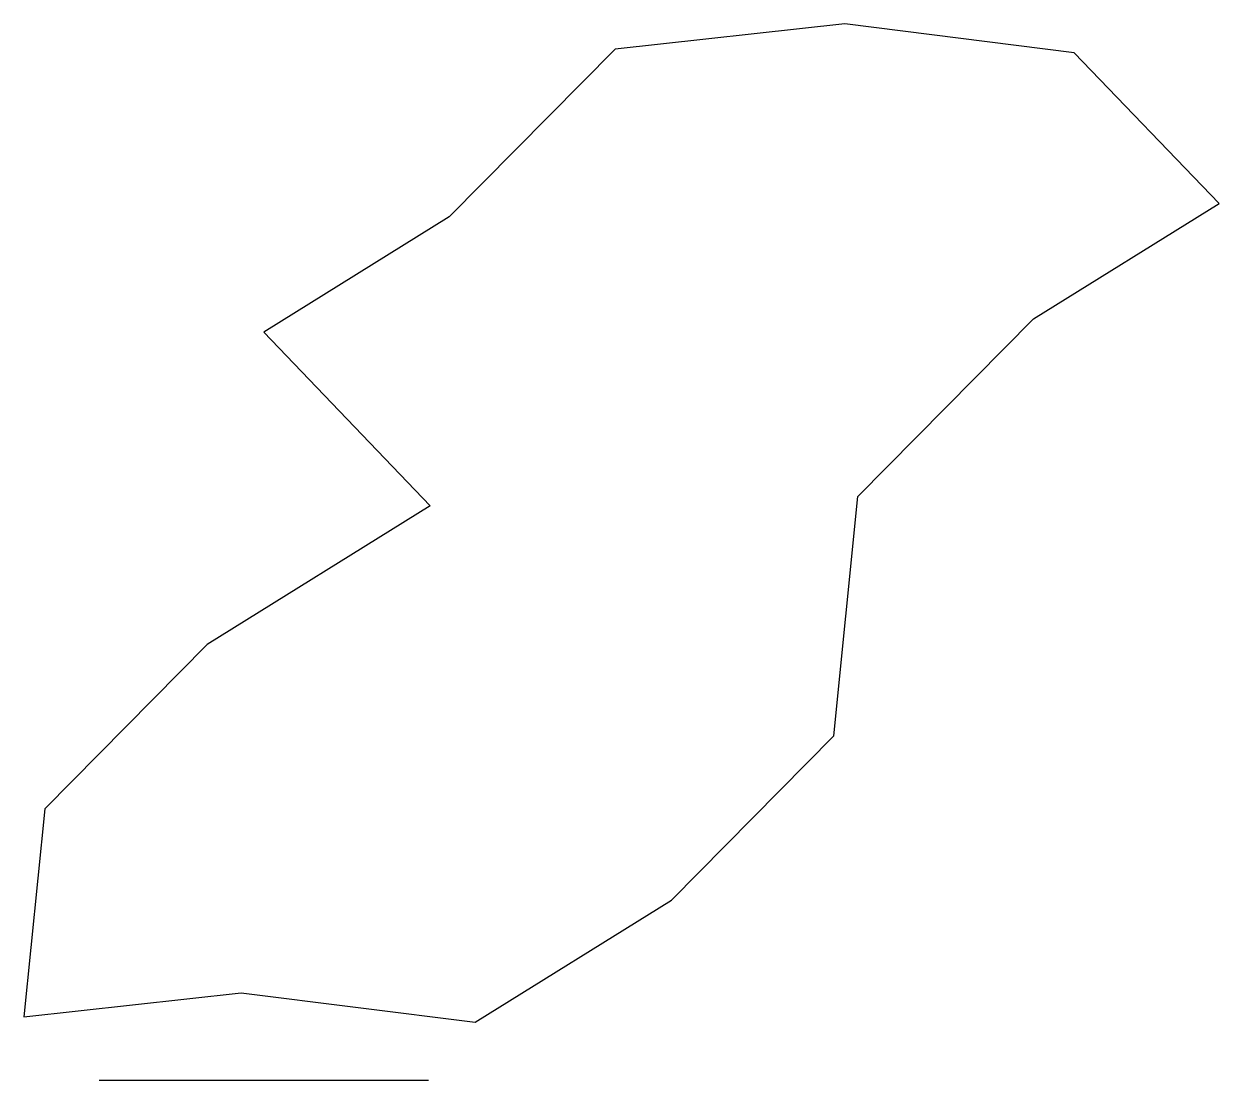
# Model space of a CAD drawing. Header units: millimetres. Extents: x 207 to 389, y -205 to -45.
import ezdxf

# ---------------------------------------------------------------- set-up
doc = ezdxf.new("R2010")
doc.units = ezdxf.units.MM
doc.layers.get('0').update_dxf_attribs({"linetype": 'CONTINUOUS'})

msp = doc.modelspace()

# ---------------------------------------------------------------- linework, layer by layer
msp.add_line((218.57, -205.08), (268.57, -205.08))
msp.add_lwpolyline([(271.72, -74.14), (243.56, -91.63), (268.84, -117.96), (234.99, -138.98), (210.32, -163.92), (207.17, -195.5), (240.12, -191.86), (275.63, -196.32), (305.43, -177.81), (330.11, -152.87), (333.73, -116.55), (360.4, -89.6), (388.56, -72.11), (366.58, -49.22), (331.77, -44.85), (296.89, -48.7)], close=True)

doc.saveas('drawing.dxf')
